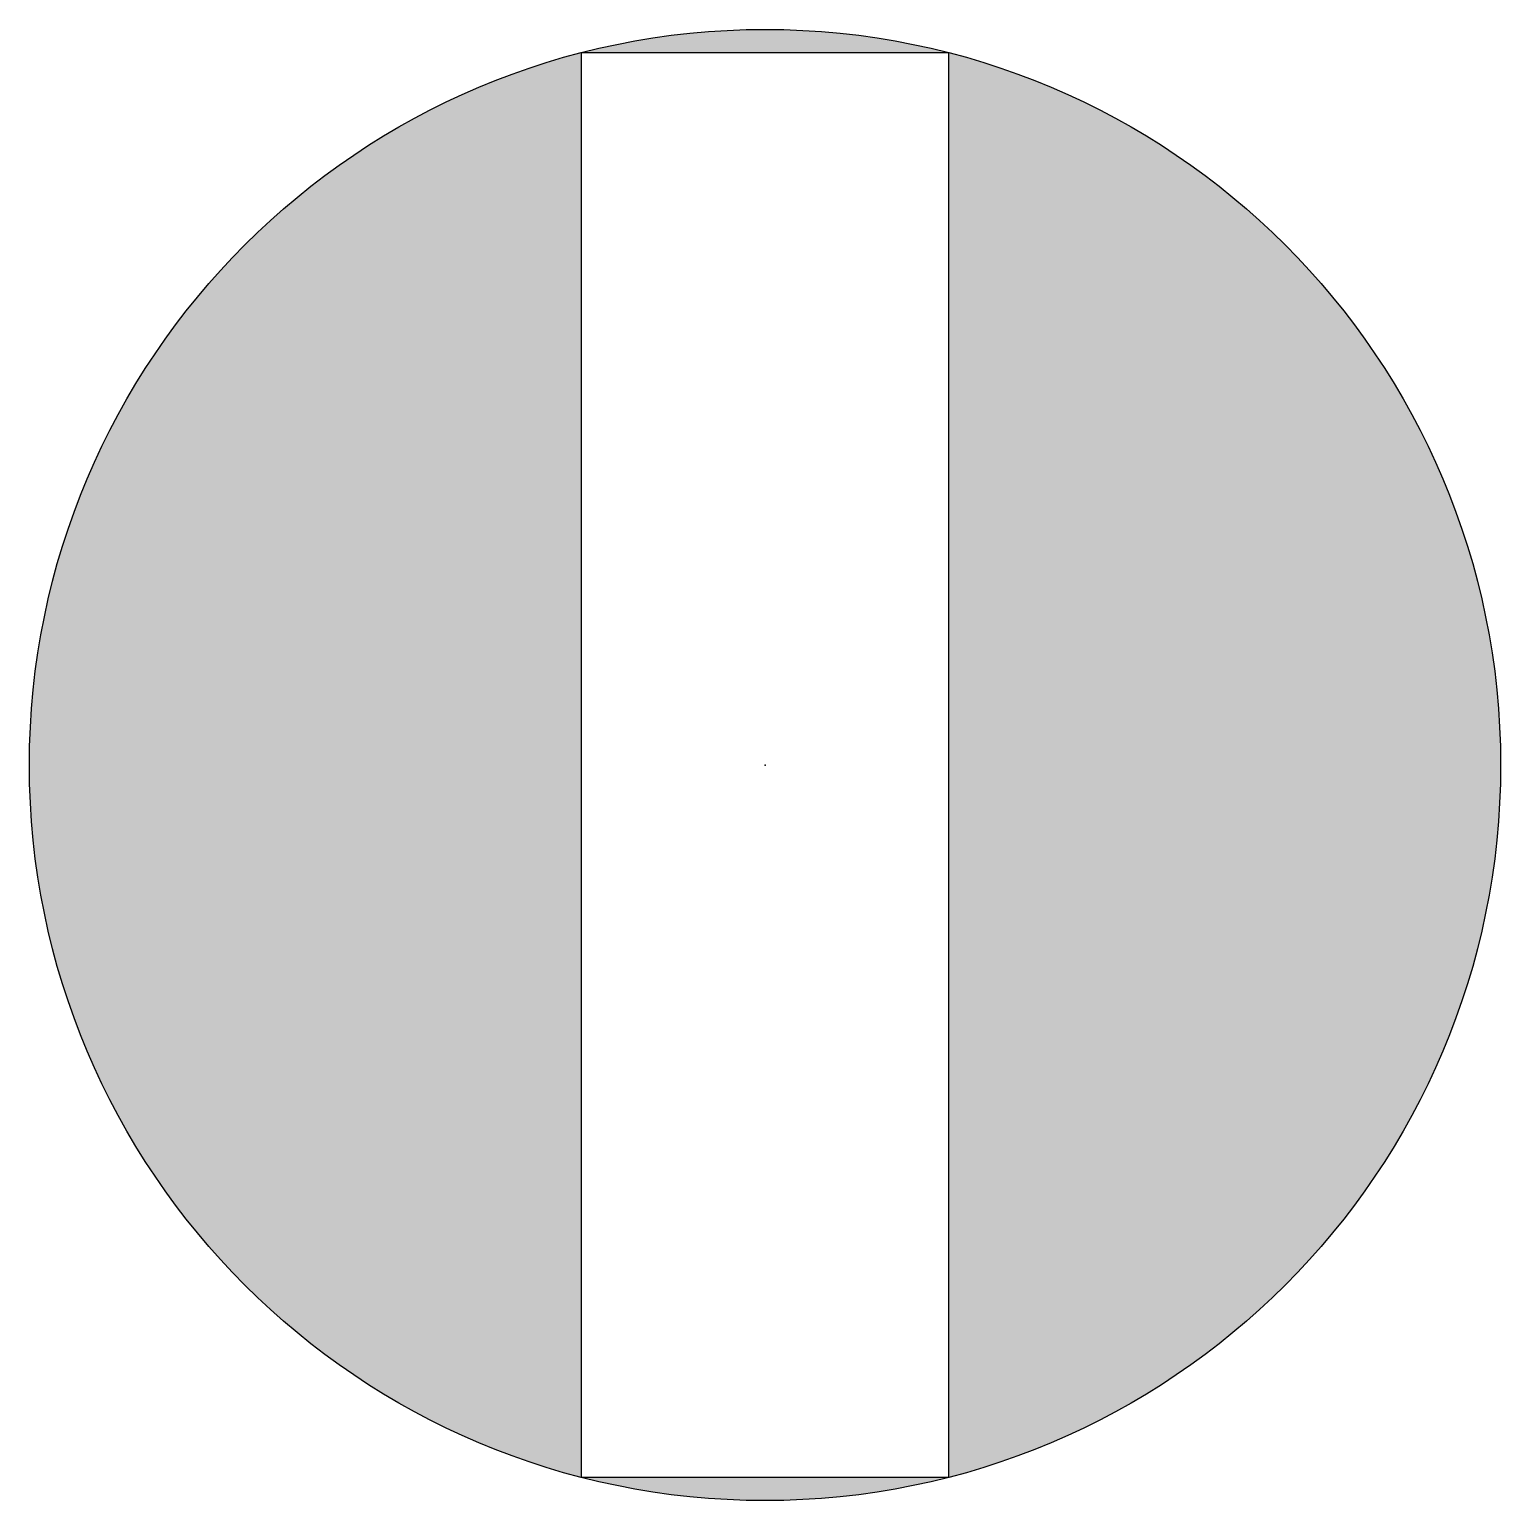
# Model space of a CAD drawing. Header units: millimetres. Extents: x -0.408 to 0.408, y -0.408 to 0.408.
import ezdxf

# ---------------------------------------------------------------- set-up
doc = ezdxf.new("R2010")
doc.units = ezdxf.units.MM

msp = doc.modelspace()

# ---------------------------------------------------------------- hatches: boundary and pattern name
h = msp.add_hatch(color=256)
h.dxf.hatch_style = 1
h.paths.add_polyline_path([(-0.1021, 0.39544, 0.341999), (-0.40841, 0, 0.341999), (-0.1021, -0.39544)])
h.paths.add_polyline_path([(0.1021, -0.39544), (-0.1021, -0.39544, 0.127017)])
h.paths.add_polyline_path([(-0.1021, 0.39544), (0.1021, 0.39544, 0.127017)])
h.paths.add_polyline_path([(0.1021, 0.39544), (0.1021, -0.39544, 0.341999), (0.40841, 0, 0.341999)])

# ---------------------------------------------------------------- linework, layer by layer
msp.add_lwpolyline([(-0.1021, 0.39544), (-0.1021, -0.39544), (0.1021, -0.39544), (0.1021, 0.39544)], close=True)
msp.add_circle((0, 0), 0.40841)
msp.add_point((0, 0))

doc.saveas('drawing.dxf')
